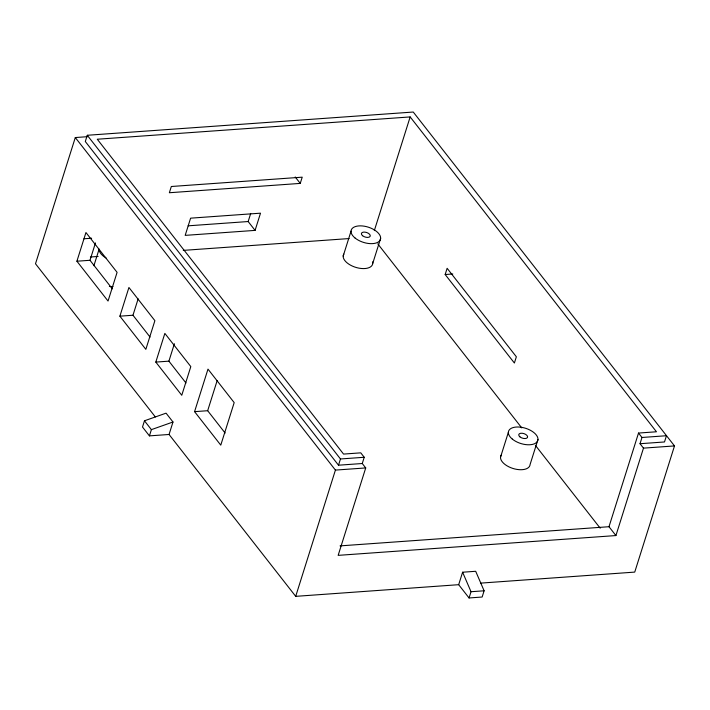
<?xml version="1.0" encoding="UTF-8"?>
<svg xmlns="http://www.w3.org/2000/svg" width="710" height="710" viewBox="0 0 710 710"><rect width="100%" height="100%" fill="white"/><g stroke="black" fill="none" stroke-linecap="round" stroke-linejoin="round"><path stroke-width="1.06" d="M87.445 136.684L75.296 137.554L35.5 263.765L155.33 416.93M480.572 583.123L634.74 572.1L674.5 445.924L413.255 112.038L87.268 135.273L85.298 141.512L338.501 465.201L362.26 463.515L365.721 467.934L338.155 555.362L615.916 535.562L643.482 448.134L640.021 443.714L641.982 437.475L638.521 433.056L656.457 431.778L410.167 116.928L97.27 139.231L343.551 454.08L360.769 452.847L364.23 457.275L362.26 463.515M76.902 261.218L85.945 232.534L117.088 272.356L108.044 301.04L76.902 261.218L89.993 260.286L112.331 288.855M89.993 260.286L95.459 242.935M93.897 265.717L99.134 249.095A15.318 7.979 17.5 0 0 106.056 257.943M119.884 316.172L128.927 287.488L154.887 320.671L145.843 349.355L119.884 316.172L132.974 315.24L150.05 337.064M132.974 315.24L138.139 298.848M155.809 362.091L164.853 333.407L190.812 366.591L181.769 395.275L155.809 362.091L168.9 361.159L185.976 382.992M169.06 434.476L172.991 422.006L166.069 413.158L144.467 420.79L142.506 427.029L149.419 435.878L169.06 434.476L295.697 596.347L458.678 584.685L469.053 597.962L482.143 597.03L484.113 590.791L475.691 571.284L462.609 572.216L458.678 584.685M168.9 361.159L174.394 343.746M149.419 435.878L151.39 429.639L172.991 422.006M255.085 230.386L260.508 213.177L190.608 218.165L185.186 235.374L255.085 230.386L248.163 221.538L250.71 213.444M194.576 411.649L207.986 369.12L234.185 402.614L220.774 445.143L194.576 411.649L207.666 410.717L225.132 433.047M207.666 410.717L217.145 380.64M300.25 183.402L302.22 177.172L171.323 186.499L169.362 192.738L300.25 183.402L295.218 176.968M343.178 256.079L351.042 231.14M374.33 230.59L410.167 116.928M372.768 263.312L380.631 238.374M295.697 596.347L335.422 470.091L75.296 137.554M338.501 465.201L340.472 458.971L87.268 135.273M445.17 274.53L447.131 268.3L516.356 356.784L514.386 363.023L445.17 274.53L452.802 273.989M500.514 457.213L508.378 432.275M469.053 597.962L471.023 591.723L462.609 572.216M537.967 439.508L530.104 464.447A15.318 7.979 17.5 0 1 512.833 468.422A15.318 7.979 17.5 0 1 501.162 455.234M615.916 535.562L608.994 526.713L638.521 433.056M188.097 225.824L248.163 221.538M83.975 238.773L91.617 238.223M90.401 257.002L98.14 256.452M183.278 250.381L349.125 238.56M340.472 458.971L364.23 457.275M641.982 437.475L666.459 435.727L664.498 441.966L640.021 443.714M335.422 470.091L365.721 467.934M643.482 448.134L674.5 445.924M340.055 545.884L608.994 526.713M471.023 591.723L484.113 590.791M377.8 243.885L521.752 427.899M535.393 445.347L600.207 528.196M144.467 420.79L151.39 429.639M372.643 261.848A15.318 7.979 17.5 0 1 356.784 267.661A15.318 7.979 17.5 0 1 343.826 254.1M112.988 286.503A15.318 7.979 17.5 0 1 109.367 286.441M519.915 436.845A4.597 2.396 17.5 0 0 527.423 437.564A4.597 2.396 17.5 0 0 522.187 433.251A4.597 2.396 17.5 0 0 519.915 436.845M362.579 235.711A4.597 2.396 17.5 0 0 370.079 236.43A4.597 2.396 17.5 0 0 364.851 232.117A4.597 2.396 17.5 0 0 362.579 235.711M512.318 439.082A15.318 7.979 17.5 0 0 537.328 441.487A15.318 7.979 17.5 0 0 519.88 427.101A15.318 7.979 17.5 0 0 512.318 439.082M354.982 237.948A15.318 7.979 17.5 0 0 379.992 240.353A15.318 7.979 17.5 0 0 362.535 225.966A15.318 7.979 17.5 0 0 354.982 237.948"/></g></svg>
